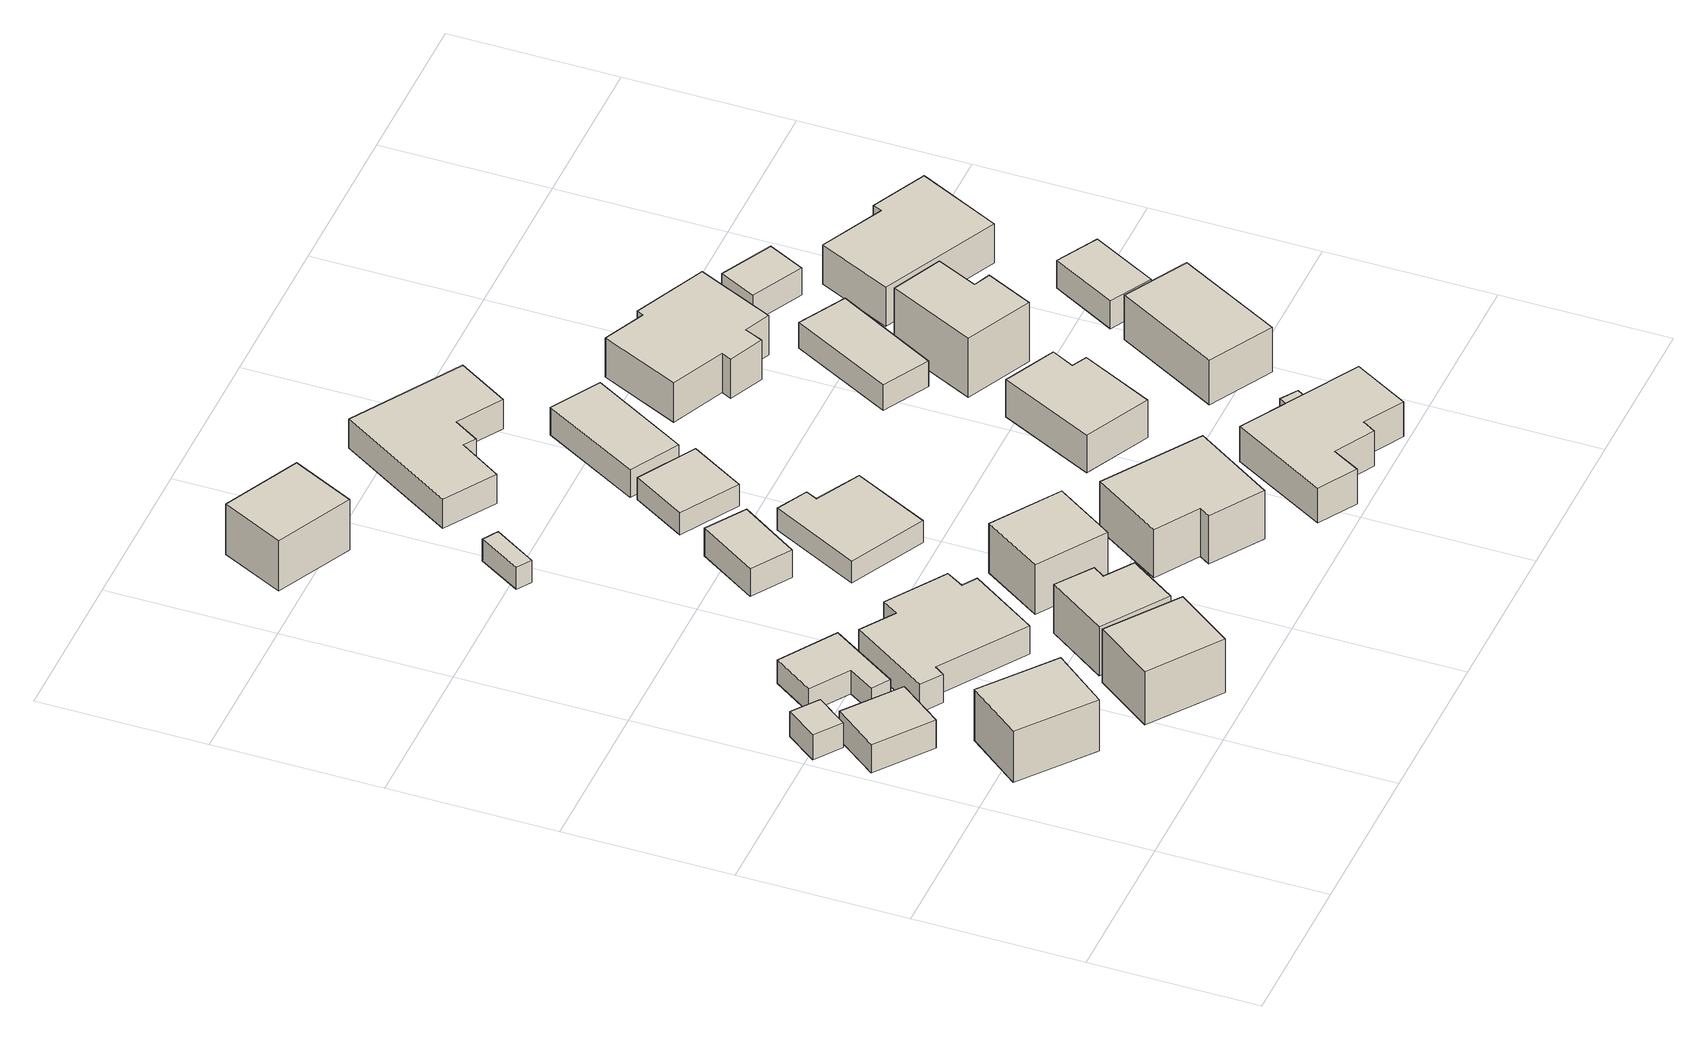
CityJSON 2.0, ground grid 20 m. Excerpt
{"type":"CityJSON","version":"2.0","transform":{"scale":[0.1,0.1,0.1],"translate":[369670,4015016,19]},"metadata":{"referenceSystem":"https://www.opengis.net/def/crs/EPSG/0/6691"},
"CityObjects":{
"building1":{"type":"Building","attributes":{"枝番":1,"利根川水系渡良瀬川洪水浸水想定区域（計画規模）.規模":"L1","利根川水系渡良瀬川洪水浸水想定区域（計画規模）.浸水ランク":"2","利根川水系渡良瀬川洪水浸水想定区域（計画規模）.浸水深":1.66,"利根川水系渡良瀬川洪水浸水想定区域（計画規模）.継続時間":6.8,"利根川水系渡良瀬川洪水浸水想定区域（想定最大規模）.規模":"L2","利根川水系渡良瀬川洪水浸水想定区域（想定最大規模）.浸水ランク":"3","利根川水系渡良瀬川洪水浸水想定区域（想定最大規模）.浸水深":3.09,"利根川水系渡良瀬川洪水浸水想定区域（想定最大規模）.継続時間":20.2,"利根川水系矢場川洪水浸水想定区域（想定最大規模）.規模":"L2","利根川水系矢場川洪水浸水想定区域（想定最大規模）.浸水ランク":"2","利根川水系矢場川洪水浸水想定区域（想定最大規模）.浸水深":0.57,"利根川水系矢場川洪水浸水想定区域（想定最大規模）.継続時間":5.3,"利根川水系多々良川洪水浸水想定区域（想定最大規模）.規模":"L2","利根川水系多々良川洪水浸水想定区域（想定最大規模）.浸水ランク":"1","利根川水系多々良川洪水浸水想定区域（想定最大規模）.浸水深":0.39,"利根川水系利根川洪水浸水想定区域（想定最大規模）.規模":"L2","利根川水系利根川洪水浸水想定区域（想定最大規模）.浸水ランク":"2","利根川水系利根川洪水浸水想定区域（想定最大規模）.浸水深":1.24,"measuredHeight":4.6,"BuildingDetails.prefecture":"10","BuildingDetails.city":"10207"},"geometry":[{"type":"Solid","lod":"1","boundaries":[[[[0,1,2,3]],[[2,4,5,3]],[[1,6,4,2]],[[0,7,6,1]],[[3,5,7,0]],[[4,6,7,5]]]]}]},
"building2":{"type":"Building","attributes":{"枝番":1,"利根川水系渡良瀬川洪水浸水想定区域（計画規模）.規模":"L1","利根川水系渡良瀬川洪水浸水想定区域（計画規模）.浸水ランク":"2","利根川水系渡良瀬川洪水浸水想定区域（計画規模）.浸水深":1.66,"利根川水系渡良瀬川洪水浸水想定区域（計画規模）.継続時間":6.8,"利根川水系渡良瀬川洪水浸水想定区域（想定最大規模）.規模":"L2","利根川水系渡良瀬川洪水浸水想定区域（想定最大規模）.浸水ランク":"3","利根川水系渡良瀬川洪水浸水想定区域（想定最大規模）.浸水深":3.09,"利根川水系渡良瀬川洪水浸水想定区域（想定最大規模）.継続時間":19.4,"利根川水系矢場川洪水浸水想定区域（想定最大規模）.規模":"L2","利根川水系矢場川洪水浸水想定区域（想定最大規模）.浸水ランク":"2","利根川水系矢場川洪水浸水想定区域（想定最大規模）.浸水深":0.57,"利根川水系多々良川洪水浸水想定区域（想定最大規模）.規模":"L2","利根川水系多々良川洪水浸水想定区域（想定最大規模）.浸水ランク":"1","利根川水系多々良川洪水浸水想定区域（想定最大規模）.浸水深":0.39,"利根川水系利根川洪水浸水想定区域（想定最大規模）.規模":"L2","利根川水系利根川洪水浸水想定区域（想定最大規模）.浸水ランク":"2","利根川水系利根川洪水浸水想定区域（想定最大規模）.浸水深":0.837,"usage":"411","measuredHeight":4.5,"BuildingDetails.prefecture":"10","BuildingDetails.city":"10207","BuildingDetails.surveyYear":2016},"geometry":[{"type":"Solid","lod":"1","boundaries":[[[[8,9,10,11]],[[10,12,13,11]],[[9,14,12,10]],[[8,15,14,9]],[[11,13,15,8]],[[12,14,15,13]]]]}]},
"building3":{"type":"Building","attributes":{"枝番":1,"利根川水系渡良瀬川洪水浸水想定区域（計画規模）.規模":"L1","利根川水系渡良瀬川洪水浸水想定区域（計画規模）.浸水ランク":"2","利根川水系渡良瀬川洪水浸水想定区域（計画規模）.浸水深":1.58,"利根川水系渡良瀬川洪水浸水想定区域（計画規模）.継続時間":7.4,"利根川水系渡良瀬川洪水浸水想定区域（想定最大規模）.規模":"L2","利根川水系渡良瀬川洪水浸水想定区域（想定最大規模）.浸水ランク":"2","利根川水系渡良瀬川洪水浸水想定区域（想定最大規模）.浸水深":2.98,"利根川水系渡良瀬川洪水浸水想定区域（想定最大規模）.継続時間":20.6,"利根川水系矢場川洪水浸水想定区域（想定最大規模）.規模":"L2","利根川水系矢場川洪水浸水想定区域（想定最大規模）.浸水ランク":"1","利根川水系矢場川洪水浸水想定区域（想定最大規模）.浸水深":0.48,"利根川水系矢場川洪水浸水想定区域（想定最大規模）.継続時間":5.3,"利根川水系多々良川洪水浸水想定区域（計画規模）.規模":"L1","利根川水系多々良川洪水浸水想定区域（想定最大規模）.規模":"L2","利根川水系多々良川洪水浸水想定区域（想定最大規模）.浸水ランク":"1","利根川水系多々良川洪水浸水想定区域（想定最大規模）.浸水深":0.28,"利根川水系利根川洪水浸水想定区域（想定最大規模）.規模":"L2","利根川水系利根川洪水浸水想定区域（想定最大規模）.浸水ランク":"2","利根川水系利根川洪水浸水想定区域（想定最大規模）.浸水深":0.937,"usage":"411","measuredHeight":7.7,"BuildingDetails.prefecture":"10","BuildingDetails.city":"10207","BuildingDetails.surveyYear":2016},"geometry":[{"type":"Solid","lod":"1","boundaries":[[[[16,17,18,19]],[[18,20,21,19]],[[17,22,20,18]],[[16,23,22,17]],[[19,21,23,16]],[[20,22,23,21]]]]}]},
"building4":{"type":"Building","attributes":{"枝番":1,"利根川水系渡良瀬川洪水浸水想定区域（計画規模）.規模":"L1","利根川水系渡良瀬川洪水浸水想定区域（計画規模）.浸水ランク":"2","利根川水系渡良瀬川洪水浸水想定区域（計画規模）.浸水深":1.8,"利根川水系渡良瀬川洪水浸水想定区域（計画規模）.継続時間":8,"利根川水系渡良瀬川洪水浸水想定区域（想定最大規模）.規模":"L2","利根川水系渡良瀬川洪水浸水想定区域（想定最大規模）.浸水ランク":"3","利根川水系渡良瀬川洪水浸水想定区域（想定最大規模）.浸水深":3.2,"利根川水系渡良瀬川洪水浸水想定区域（想定最大規模）.継続時間":22,"利根川水系矢場川洪水浸水想定区域（想定最大規模）.規模":"L2","利根川水系矢場川洪水浸水想定区域（想定最大規模）.浸水ランク":"2","利根川水系矢場川洪水浸水想定区域（想定最大規模）.浸水深":0.68,"利根川水系矢場川洪水浸水想定区域（想定最大規模）.継続時間":7.9,"利根川水系多々良川洪水浸水想定区域（想定最大規模）.規模":"L2","利根川水系多々良川洪水浸水想定区域（想定最大規模）.浸水ランク":"1","利根川水系多々良川洪水浸水想定区域（想定最大規模）.浸水深":0.49,"利根川水系多々良川洪水浸水想定区域（想定最大規模）.継続時間":1.1,"利根川水系利根川洪水浸水想定区域（想定最大規模）.規模":"L2","利根川水系利根川洪水浸水想定区域（想定最大規模）.浸水ランク":"2","利根川水系利根川洪水浸水想定区域（想定最大規模）.浸水深":1.14,"usage":"411","measuredHeight":3.6,"BuildingDetails.prefecture":"10","BuildingDetails.city":"10207","BuildingDetails.surveyYear":2016},"geometry":[{"type":"Solid","lod":"1","boundaries":[[[[24,25,26,27,28,29]],[[28,30,31,29]],[[27,32,30,28]],[[26,33,32,27]],[[25,34,33,26]],[[24,35,34,25]],[[29,31,35,24]],[[30,32,33,34,35,31]]]]}]},
"building5":{"type":"Building","attributes":{"枝番":1,"利根川水系渡良瀬川洪水浸水想定区域（計画規模）.規模":"L1","利根川水系渡良瀬川洪水浸水想定区域（計画規模）.浸水ランク":"2","利根川水系渡良瀬川洪水浸水想定区域（計画規模）.浸水深":1.67,"利根川水系渡良瀬川洪水浸水想定区域（計画規模）.継続時間":7.4,"利根川水系渡良瀬川洪水浸水想定区域（想定最大規模）.規模":"L2","利根川水系渡良瀬川洪水浸水想定区域（想定最大規模）.浸水ランク":"2","利根川水系渡良瀬川洪水浸水想定区域（想定最大規模）.浸水深":2.97,"利根川水系渡良瀬川洪水浸水想定区域（想定最大規模）.継続時間":20.6,"利根川水系矢場川洪水浸水想定区域（想定最大規模）.規模":"L2","利根川水系矢場川洪水浸水想定区域（想定最大規模）.浸水ランク":"1","利根川水系矢場川洪水浸水想定区域（想定最大規模）.浸水深":0.48,"利根川水系矢場川洪水浸水想定区域（想定最大規模）.継続時間":5.3,"利根川水系多々良川洪水浸水想定区域（想定最大規模）.規模":"L2","利根川水系多々良川洪水浸水想定区域（想定最大規模）.浸水ランク":"1","利根川水系多々良川洪水浸水想定区域（想定最大規模）.浸水深":0.28,"利根川水系利根川洪水浸水想定区域（想定最大規模）.規模":"L2","利根川水系利根川洪水浸水想定区域（想定最大規模）.浸水ランク":"2","利根川水系利根川洪水浸水想定区域（想定最大規模）.浸水深":0.937,"usage":"411","measuredHeight":8.4,"BuildingDetails.prefecture":"10","BuildingDetails.city":"10207","BuildingDetails.surveyYear":2016},"geometry":[{"type":"Solid","lod":"1","boundaries":[[[[36,37,38,39]],[[38,40,41,39]],[[37,42,40,38]],[[36,43,42,37]],[[39,41,43,36]],[[40,42,43,41]]]]}]},
"building6":{"type":"Building","attributes":{"枝番":1,"利根川水系渡良瀬川洪水浸水想定区域（計画規模）.規模":"L1","利根川水系渡良瀬川洪水浸水想定区域（計画規模）.浸水ランク":"2","利根川水系渡良瀬川洪水浸水想定区域（計画規模）.浸水深":1.82,"利根川水系渡良瀬川洪水浸水想定区域（計画規模）.継続時間":6.8,"利根川水系渡良瀬川洪水浸水想定区域（想定最大規模）.規模":"L2","利根川水系渡良瀬川洪水浸水想定区域（想定最大規模）.浸水ランク":"2","利根川水系渡良瀬川洪水浸水想定区域（想定最大規模）.浸水深":2.99,"利根川水系渡良瀬川洪水浸水想定区域（想定最大規模）.継続時間":19.4,"利根川水系矢場川洪水浸水想定区域（想定最大規模）.規模":"L2","利根川水系矢場川洪水浸水想定区域（想定最大規模）.浸水ランク":"1","利根川水系矢場川洪水浸水想定区域（想定最大規模）.浸水深":0.48,"利根川水系多々良川洪水浸水想定区域（想定最大規模）.規模":"L2","利根川水系多々良川洪水浸水想定区域（想定最大規模）.浸水ランク":"1","利根川水系多々良川洪水浸水想定区域（想定最大規模）.浸水深":0.28,"利根川水系利根川洪水浸水想定区域（想定最大規模）.規模":"L2","利根川水系利根川洪水浸水想定区域（想定最大規模）.浸水ランク":"2","利根川水系利根川洪水浸水想定区域（想定最大規模）.浸水深":1.04,"usage":"413","measuredHeight":5.2,"BuildingDetails.prefecture":"10","BuildingDetails.city":"10207","BuildingDetails.surveyYear":2016},"geometry":[{"type":"Solid","lod":"1","boundaries":[[[[44,45,46,47,48,49,50,51,52,53]],[[52,54,55,53]],[[51,56,54,52]],[[50,57,56,51]],[[49,58,57,50]],[[48,59,58,49]],[[47,60,59,48]],[[46,61,60,47]],[[45,62,61,46]],[[44,63,62,45]],[[53,55,63,44]],[[54,56,57,58,59,60,61,62,63,55]]]]}]},
"building7":{"type":"Building","attributes":{"枝番":1,"利根川水系渡良瀬川洪水浸水想定区域（計画規模）.規模":"L1","利根川水系渡良瀬川洪水浸水想定区域（計画規模）.浸水ランク":"2","利根川水系渡良瀬川洪水浸水想定区域（計画規模）.浸水深":1.8,"利根川水系渡良瀬川洪水浸水想定区域（計画規模）.継続時間":7.4,"利根川水系渡良瀬川洪水浸水想定区域（想定最大規模）.規模":"L2","利根川水系渡良瀬川洪水浸水想定区域（想定最大規模）.浸水ランク":"2","利根川水系渡良瀬川洪水浸水想定区域（想定最大規模）.浸水深":2.97,"利根川水系渡良瀬川洪水浸水想定区域（想定最大規模）.継続時間":20.6,"利根川水系矢場川洪水浸水想定区域（想定最大規模）.規模":"L2","利根川水系矢場川洪水浸水想定区域（想定最大規模）.浸水ランク":"1","利根川水系矢場川洪水浸水想定区域（想定最大規模）.浸水深":0.48,"利根川水系矢場川洪水浸水想定区域（想定最大規模）.継続時間":5.3,"利根川水系多々良川洪水浸水想定区域（想定最大規模）.規模":"L2","利根川水系多々良川洪水浸水想定区域（想定最大規模）.浸水ランク":"1","利根川水系多々良川洪水浸水想定区域（想定最大規模）.浸水深":0.28,"利根川水系利根川洪水浸水想定区域（想定最大規模）.規模":"L2","利根川水系利根川洪水浸水想定区域（想定最大規模）.浸水ランク":"2","利根川水系利根川洪水浸水想定区域（想定最大規模）.浸水深":1.04,"usage":"411","measuredHeight":7.4,"BuildingDetails.prefecture":"10","BuildingDetails.city":"10207","BuildingDetails.surveyYear":2016},"geometry":[{"type":"Solid","lod":"1","boundaries":[[[[64,65,66,67,68,69]],[[68,70,71,69]],[[67,72,70,68]],[[66,73,72,67]],[[65,74,73,66]],[[64,75,74,65]],[[69,71,75,64]],[[70,72,73,74,75,71]]]]}]},
"building8":{"type":"Building","attributes":{"枝番":1,"利根川水系渡良瀬川洪水浸水想定区域（計画規模）.規模":"L1","利根川水系渡良瀬川洪水浸水想定区域（計画規模）.浸水ランク":"2","利根川水系渡良瀬川洪水浸水想定区域（計画規模）.浸水深":1.55,"利根川水系渡良瀬川洪水浸水想定区域（計画規模）.継続時間":7,"利根川水系渡良瀬川洪水浸水想定区域（想定最大規模）.規模":"L2","利根川水系渡良瀬川洪水浸水想定区域（想定最大規模）.浸水ランク":"2","利根川水系渡良瀬川洪水浸水想定区域（想定最大規模）.浸水深":2.9,"利根川水系渡良瀬川洪水浸水想定区域（想定最大規模）.継続時間":19.8,"利根川水系矢場川洪水浸水想定区域（想定最大規模）.規模":"L2","利根川水系矢場川洪水浸水想定区域（想定最大規模）.浸水ランク":"1","利根川水系矢場川洪水浸水想定区域（想定最大規模）.浸水深":0.38,"利根川水系矢場川洪水浸水想定区域（想定最大規模）.継続時間":2.8,"利根川水系多々良川洪水浸水想定区域（想定最大規模）.規模":"L2","利根川水系多々良川洪水浸水想定区域（想定最大規模）.浸水ランク":"1","利根川水系多々良川洪水浸水想定区域（想定最大規模）.浸水深":0.19,"利根川水系利根川洪水浸水想定区域（想定最大規模）.規模":"L2","利根川水系利根川洪水浸水想定区域（想定最大規模）.浸水ランク":"2","利根川水系利根川洪水浸水想定区域（想定最大規模）.浸水深":0.838,"BuildingDetails.prefecture":"10","BuildingDetails.city":"10207"},"geometry":[{"type":"Solid","lod":"1","boundaries":[[[[76,77,78,79]],[[78,80,81,79]],[[77,82,80,78]],[[76,83,82,77]],[[79,81,83,76]],[[80,82,83,81]]]]}]},
"building9":{"type":"Building","attributes":{"枝番":1,"利根川水系渡良瀬川洪水浸水想定区域（計画規模）.規模":"L1","利根川水系渡良瀬川洪水浸水想定区域（計画規模）.浸水ランク":"2","利根川水系渡良瀬川洪水浸水想定区域（計画規模）.浸水深":1.33,"利根川水系渡良瀬川洪水浸水想定区域（計画規模）.継続時間":5.5,"利根川水系渡良瀬川洪水浸水想定区域（想定最大規模）.規模":"L2","利根川水系渡良瀬川洪水浸水想定区域（想定最大規模）.浸水ランク":"2","利根川水系渡良瀬川洪水浸水想定区域（想定最大規模）.浸水深":2.7,"利根川水系渡良瀬川洪水浸水想定区域（想定最大規模）.継続時間":16.5,"利根川水系矢場川洪水浸水想定区域（想定最大規模）.規模":"L2","利根川水系矢場川洪水浸水想定区域（想定最大規模）.浸水ランク":"1","利根川水系矢場川洪水浸水想定区域（想定最大規模）.浸水深":0.18,"利根川水系多々良川洪水浸水想定区域（想定最大規模）.規模":"L2","利根川水系多々良川洪水浸水想定区域（想定最大規模）.浸水ランク":"1","利根川水系多々良川洪水浸水想定区域（想定最大規模）.浸水深":0.19,"利根川水系利根川洪水浸水想定区域（想定最大規模）.規模":"L2","利根川水系利根川洪水浸水想定区域（想定最大規模）.浸水ランク":"2","利根川水系利根川洪水浸水想定区域（想定最大規模）.浸水深":0.638,"usage":"411","measuredHeight":7.8,"BuildingDetails.prefecture":"10","BuildingDetails.city":"10207","BuildingDetails.surveyYear":2016},"geometry":[{"type":"Solid","lod":"1","boundaries":[[[[84,85,86,87]],[[86,88,89,87]],[[85,90,88,86]],[[84,91,90,85]],[[87,89,91,84]],[[88,90,91,89]]]]}]},
"building10":{"type":"Building","attributes":{"枝番":1,"利根川水系渡良瀬川洪水浸水想定区域（計画規模）.規模":"L1","利根川水系渡良瀬川洪水浸水想定区域（計画規模）.浸水ランク":"2","利根川水系渡良瀬川洪水浸水想定区域（計画規模）.浸水深":1.73,"利根川水系渡良瀬川洪水浸水想定区域（計画規模）.継続時間":8,"利根川水系渡良瀬川洪水浸水想定区域（想定最大規模）.規模":"L2","利根川水系渡良瀬川洪水浸水想定区域（想定最大規模）.浸水ランク":"2","利根川水系渡良瀬川洪水浸水想定区域（想定最大規模）.浸水深":2.83,"利根川水系渡良瀬川洪水浸水想定区域（想定最大規模）.継続時間":22,"利根川水系矢場川洪水浸水想定区域（想定最大規模）.規模":"L2","利根川水系矢場川洪水浸水想定区域（想定最大規模）.浸水ランク":"1","利根川水系矢場川洪水浸水想定区域（想定最大規模）.浸水深":0.28,"利根川水系矢場川洪水浸水想定区域（想定最大規模）.継続時間":7.9,"利根川水系多々良川洪水浸水想定区域（想定最大規模）.規模":"L2","利根川水系多々良川洪水浸水想定区域（想定最大規模）.浸水ランク":"1","利根川水系多々良川洪水浸水想定区域（想定最大規模）.浸水深":0.09,"利根川水系多々良川洪水浸水想定区域（想定最大規模）.継続時間":1.1,"利根川水系利根川洪水浸水想定区域（想定最大規模）.規模":"L2","利根川水系利根川洪水浸水想定区域（想定最大規模）.浸水ランク":"2","利根川水系利根川洪水浸水想定区域（想定最大規模）.浸水深":0.737,"measuredHeight":4.2,"BuildingDetails.prefecture":"10","BuildingDetails.city":"10207"},"geometry":[{"type":"Solid","lod":"1","boundaries":[[[[92,93,94,95]],[[94,96,97,95]],[[93,98,96,94]],[[92,99,98,93]],[[95,97,99,92]],[[96,98,99,97]]]]}]},
"building11":{"type":"Building","attributes":{"枝番":1,"利根川水系渡良瀬川洪水浸水想定区域（計画規模）.規模":"L1","利根川水系渡良瀬川洪水浸水想定区域（計画規模）.浸水ランク":"2","利根川水系渡良瀬川洪水浸水想定区域（計画規模）.浸水深":2.1,"利根川水系渡良瀬川洪水浸水想定区域（計画規模）.継続時間":8.9,"利根川水系渡良瀬川洪水浸水想定区域（想定最大規模）.規模":"L2","利根川水系渡良瀬川洪水浸水想定区域（想定最大規模）.浸水ランク":"3","利根川水系渡良瀬川洪水浸水想定区域（想定最大規模）.浸水深":3.19,"利根川水系渡良瀬川洪水浸水想定区域（想定最大規模）.継続時間":24,"利根川水系矢場川洪水浸水想定区域（想定最大規模）.規模":"L2","利根川水系矢場川洪水浸水想定区域（想定最大規模）.浸水ランク":"2","利根川水系矢場川洪水浸水想定区域（想定最大規模）.浸水深":0.68,"利根川水系矢場川洪水浸水想定区域（想定最大規模）.継続時間":9.9,"利根川水系多々良川洪水浸水想定区域（想定最大規模）.規模":"L2","利根川水系多々良川洪水浸水想定区域（想定最大規模）.浸水ランク":"1","利根川水系多々良川洪水浸水想定区域（想定最大規模）.浸水深":0.49,"利根川水系多々良川洪水浸水想定区域（想定最大規模）.継続時間":5.5,"利根川水系利根川洪水浸水想定区域（想定最大規模）.規模":"L2","利根川水系利根川洪水浸水想定区域（想定最大規模）.浸水ランク":"2","利根川水系利根川洪水浸水想定区域（想定最大規模）.浸水深":0.937,"usage":"411","measuredHeight":7.4,"BuildingDetails.prefecture":"10","BuildingDetails.city":"10207","BuildingDetails.surveyYear":2016},"geometry":[{"type":"Solid","lod":"1","boundaries":[[[[100,101,102,103]],[[102,104,105,103]],[[101,106,104,102]],[[100,107,106,101]],[[103,105,107,100]],[[104,106,107,105]]]]}]},
"building12":{"type":"Building","attributes":{"枝番":1,"利根川水系渡良瀬川洪水浸水想定区域（計画規模）.規模":"L1","利根川水系渡良瀬川洪水浸水想定区域（計画規模）.浸水ランク":"2","利根川水系渡良瀬川洪水浸水想定区域（計画規模）.浸水深":2.74,"利根川水系渡良瀬川洪水浸水想定区域（計画規模）.継続時間":8,"利根川水系渡良瀬川洪水浸水想定区域（想定最大規模）.規模":"L2","利根川水系渡良瀬川洪水浸水想定区域（想定最大規模）.浸水ランク":"3","利根川水系渡良瀬川洪水浸水想定区域（想定最大規模）.浸水深":3.68,"利根川水系渡良瀬川洪水浸水想定区域（想定最大規模）.継続時間":21.7,"利根川水系矢場川洪水浸水想定区域（想定最大規模）.規模":"L2","利根川水系矢場川洪水浸水想定区域（想定最大規模）.浸水ランク":"2","利根川水系矢場川洪水浸水想定区域（想定最大規模）.浸水深":1.08,"利根川水系矢場川洪水浸水想定区域（想定最大規模）.継続時間":7.3,"利根川水系多々良川洪水浸水想定区域（想定最大規模）.規模":"L2","利根川水系多々良川洪水浸水想定区域（想定最大規模）.浸水ランク":"2","利根川水系多々良川洪水浸水想定区域（想定最大規模）.浸水深":0.89,"利根川水系利根川洪水浸水想定区域（想定最大規模）.規模":"L2","利根川水系利根川洪水浸水想定区域（想定最大規模）.浸水ランク":"2","利根川水系利根川洪水浸水想定区域（想定最大規模）.浸水深":1.54,"usage":"411","measuredHeight":3.6,"BuildingDetails.prefecture":"10","BuildingDetails.city":"10207","BuildingDetails.surveyYear":2016},"geometry":[{"type":"Solid","lod":"1","boundaries":[[[[108,109,110,111,112,113]],[[112,114,115,113]],[[111,116,114,112]],[[110,117,116,111]],[[109,118,117,110]],[[108,119,118,109]],[[113,115,119,108]],[[114,116,117,118,119,115]]]]}]},
"building13":{"type":"Building","attributes":{"枝番":1,"利根川水系渡良瀬川洪水浸水想定区域（計画規模）.規模":"L1","利根川水系渡良瀬川洪水浸水想定区域（計画規模）.浸水ランク":"2","利根川水系渡良瀬川洪水浸水想定区域（計画規模）.浸水深":2.12,"利根川水系渡良瀬川洪水浸水想定区域（計画規模）.継続時間":6.4,"利根川水系渡良瀬川洪水浸水想定区域（想定最大規模）.規模":"L2","利根川水系渡良瀬川洪水浸水想定区域（想定最大規模）.浸水ランク":"3","利根川水系渡良瀬川洪水浸水想定区域（想定最大規模）.浸水深":3.05,"利根川水系渡良瀬川洪水浸水想定区域（想定最大規模）.継続時間":18,"利根川水系矢場川洪水浸水想定区域（想定最大規模）.規模":"L2","利根川水系矢場川洪水浸水想定区域（想定最大規模）.浸水ランク":"1","利根川水系矢場川洪水浸水想定区域（想定最大規模）.浸水深":0.38,"利根川水系多々良川洪水浸水想定区域（想定最大規模）.規模":"L2","利根川水系多々良川洪水浸水想定区域（想定最大規模）.浸水ランク":"1","利根川水系多々良川洪水浸水想定区域（想定最大規模）.浸水深":0.19,"利根川水系利根川洪水浸水想定区域（想定最大規模）.規模":"L2","利根川水系利根川洪水浸水想定区域（想定最大規模）.浸水ランク":"2","利根川水系利根川洪水浸水想定区域（想定最大規模）.浸水深":0.837,"usage":"411","measuredHeight":7.8,"BuildingDetails.prefecture":"10","BuildingDetails.city":"10207","BuildingDetails.surveyYear":2016},"geometry":[{"type":"Solid","lod":"1","boundaries":[[[[120,121,122,123,124,125]],[[124,126,127,125]],[[123,128,126,124]],[[122,129,128,123]],[[121,130,129,122]],[[120,131,130,121]],[[125,127,131,120]],[[126,128,129,130,131,127]]]]}]},
"building14":{"type":"Building","attributes":{"枝番":1,"利根川水系渡良瀬川洪水浸水想定区域（計画規模）.規模":"L1","利根川水系渡良瀬川洪水浸水想定区域（計画規模）.浸水ランク":"2","利根川水系渡良瀬川洪水浸水想定区域（計画規模）.浸水深":2.29,"利根川水系渡良瀬川洪水浸水想定区域（計画規模）.継続時間":5.9,"利根川水系渡良瀬川洪水浸水想定区域（想定最大規模）.規模":"L2","利根川水系渡良瀬川洪水浸水想定区域（想定最大規模）.浸水ランク":"3","利根川水系渡良瀬川洪水浸水想定区域（想定最大規模）.浸水深":3.24,"利根川水系渡良瀬川洪水浸水想定区域（想定最大規模）.継続時間":15.5,"利根川水系矢場川洪水浸水想定区域（想定最大規模）.規模":"L2","利根川水系矢場川洪水浸水想定区域（想定最大規模）.浸水ランク":"2","利根川水系矢場川洪水浸水想定区域（想定最大規模）.浸水深":0.68,"利根川水系多々良川洪水浸水想定区域（想定最大規模）.規模":"L2","利根川水系多々良川洪水浸水想定区域（想定最大規模）.浸水ランク":"1","利根川水系多々良川洪水浸水想定区域（想定最大規模）.浸水深":0.49,"利根川水系利根川洪水浸水想定区域（想定最大規模）.規模":"L2","利根川水系利根川洪水浸水想定区域（想定最大規模）.浸水ランク":"2","利根川水系利根川洪水浸水想定区域（想定最大規模）.浸水深":1.14,"usage":"411","measuredHeight":3.6,"BuildingDetails.prefecture":"10","BuildingDetails.city":"10207","BuildingDetails.surveyYear":2016},"geometry":[{"type":"Solid","lod":"1","boundaries":[[[[132,133,134,135]],[[134,136,137,135]],[[133,138,136,134]],[[132,139,138,133]],[[135,137,139,132]],[[136,138,139,137]]]]}]},
"building15":{"type":"Building","attributes":{"枝番":1,"利根川水系渡良瀬川洪水浸水想定区域（計画規模）.規模":"L1","利根川水系渡良瀬川洪水浸水想定区域（計画規模）.浸水ランク":"2","利根川水系渡良瀬川洪水浸水想定区域（計画規模）.浸水深":1.37,"利根川水系渡良瀬川洪水浸水想定区域（計画規模）.継続時間":5.5,"利根川水系渡良瀬川洪水浸水想定区域（想定最大規模）.規模":"L2","利根川水系渡良瀬川洪水浸水想定区域（想定最大規模）.浸水ランク":"2","利根川水系渡良瀬川洪水浸水想定区域（想定最大規模）.浸水深":2.6,"利根川水系渡良瀬川洪水浸水想定区域（想定最大規模）.継続時間":16.5,"利根川水系矢場川洪水浸水想定区域（想定最大規模）.規模":"L2","利根川水系矢場川洪水浸水想定区域（想定最大規模）.浸水ランク":"1","利根川水系矢場川洪水浸水想定区域（想定最大規模）.浸水深":0.18,"利根川水系多々良川洪水浸水想定区域（想定最大規模）.規模":"L2","利根川水系多々良川洪水浸水想定区域（想定最大規模）.浸水ランク":"1","利根川水系多々良川洪水浸水想定区域（想定最大規模）.浸水深":0.09,"利根川水系利根川洪水浸水想定区域（想定最大規模）.規模":"L2","利根川水系利根川洪水浸水想定区域（想定最大規模）.浸水ランク":"2","利根川水系利根川洪水浸水想定区域（想定最大規模）.浸水深":0.638,"usage":"422","measuredHeight":4.6,"BuildingDetails.prefecture":"10","BuildingDetails.city":"10207","BuildingDetails.surveyYear":2016},"geometry":[{"type":"Solid","lod":"1","boundaries":[[[[140,141,142,143,144,145,146,147]],[[146,148,149,147]],[[145,150,148,146]],[[144,151,150,145]],[[143,152,151,144]],[[142,153,152,143]],[[141,154,153,142]],[[140,155,154,141]],[[147,149,155,140]],[[148,150,151,152,153,154,155,149]]]]}]},
"building16":{"type":"Building","attributes":{"枝番":1,"利根川水系渡良瀬川洪水浸水想定区域（計画規模）.規模":"L1","利根川水系渡良瀬川洪水浸水想定区域（計画規模）.浸水ランク":"2","利根川水系渡良瀬川洪水浸水想定区域（計画規模）.浸水深":2.15,"利根川水系渡良瀬川洪水浸水想定区域（計画規模）.継続時間":5.9,"利根川水系渡良瀬川洪水浸水想定区域（想定最大規模）.規模":"L2","利根川水系渡良瀬川洪水浸水想定区域（想定最大規模）.浸水ランク":"3","利根川水系渡良瀬川洪水浸水想定区域（想定最大規模）.浸水深":3.08,"利根川水系渡良瀬川洪水浸水想定区域（想定最大規模）.継続時間":15.5,"利根川水系矢場川洪水浸水想定区域（想定最大規模）.規模":"L2","利根川水系矢場川洪水浸水想定区域（想定最大規模）.浸水ランク":"1","利根川水系矢場川洪水浸水想定区域（想定最大規模）.浸水深":0.48,"利根川水系多々良川洪水浸水想定区域（想定最大規模）.規模":"L2","利根川水系多々良川洪水浸水想定区域（想定最大規模）.浸水ランク":"1","利根川水系多々良川洪水浸水想定区域（想定最大規模）.浸水深":0.28,"利根川水系利根川洪水浸水想定区域（想定最大規模）.規模":"L2","利根川水系利根川洪水浸水想定区域（想定最大規模）.浸水ランク":"2","利根川水系利根川洪水浸水想定区域（想定最大規模）.浸水深":0.937,"usage":"411","measuredHeight":4.4,"BuildingDetails.prefecture":"10","BuildingDetails.city":"10207","BuildingDetails.surveyYear":2016},"geometry":[{"type":"Solid","lod":"1","boundaries":[[[[156,157,158,159]],[[158,160,161,159]],[[157,162,160,158]],[[156,163,162,157]],[[159,161,163,156]],[[160,162,163,161]]]]}]},
"building17":{"type":"Building","attributes":{"枝番":1,"利根川水系渡良瀬川洪水浸水想定区域（計画規模）.規模":"L1","利根川水系渡良瀬川洪水浸水想定区域（計画規模）.浸水ランク":"2","利根川水系渡良瀬川洪水浸水想定区域（計画規模）.浸水深":1.75,"利根川水系渡良瀬川洪水浸水想定区域（計画規模）.継続時間":9.7,"利根川水系渡良瀬川洪水浸水想定区域（想定最大規模）.規模":"L2","利根川水系渡良瀬川洪水浸水想定区域（想定最大規模）.浸水ランク":"2","利根川水系渡良瀬川洪水浸水想定区域（想定最大規模）.浸水深":2.78,"利根川水系渡良瀬川洪水浸水想定区域（想定最大規模）.継続時間":27.1,"利根川水系矢場川洪水浸水想定区域（想定最大規模）.規模":"L2","利根川水系矢場川洪水浸水想定区域（想定最大規模）.浸水ランク":"1","利根川水系矢場川洪水浸水想定区域（想定最大規模）.浸水深":0.18,"利根川水系矢場川洪水浸水想定区域（想定最大規模）.継続時間":11.7,"利根川水系多々良川洪水浸水想定区域（計画規模）.規模":"L1","利根川水系多々良川洪水浸水想定区域（想定最大規模）.規模":"L2","利根川水系多々良川洪水浸水想定区域（想定最大規模）.浸水ランク":"1","利根川水系多々良川洪水浸水想定区域（想定最大規模）.浸水深":0.19,"利根川水系多々良川洪水浸水想定区域（想定最大規模）.継続時間":8.3,"利根川水系利根川洪水浸水想定区域（想定最大規模）.規模":"L2","利根川水系利根川洪水浸水想定区域（想定最大規模）.浸水ランク":"2","利根川水系利根川洪水浸水想定区域（想定最大規模）.浸水深":0.737,"usage":"411","measuredHeight":5.8,"BuildingDetails.prefecture":"10","BuildingDetails.city":"10207","BuildingDetails.surveyYear":2016},"geometry":[{"type":"Solid","lod":"1","boundaries":[[[[164,165,166,167,168,169,170,171]],[[170,172,173,171]],[[169,174,172,170]],[[168,175,174,169]],[[167,176,175,168]],[[166,177,176,167]],[[165,178,177,166]],[[164,179,178,165]],[[171,173,179,164]],[[172,174,175,176,177,178,179,173]]]]}]},
"building18":{"type":"Building","attributes":{"枝番":1,"利根川水系渡良瀬川洪水浸水想定区域（計画規模）.規模":"L1","利根川水系渡良瀬川洪水浸水想定区域（計画規模）.浸水ランク":"2","利根川水系渡良瀬川洪水浸水想定区域（計画規模）.浸水深":2.93,"利根川水系渡良瀬川洪水浸水想定区域（計画規模）.継続時間":7.8,"利根川水系渡良瀬川洪水浸水想定区域（想定最大規模）.規模":"L2","利根川水系渡良瀬川洪水浸水想定区域（想定最大規模）.浸水ランク":"3","利根川水系渡良瀬川洪水浸水想定区域（想定最大規模）.浸水深":3.69,"利根川水系渡良瀬川洪水浸水想定区域（想定最大規模）.継続時間":20.6,"利根川水系矢場川洪水浸水想定区域（想定最大規模）.規模":"L2","利根川水系矢場川洪水浸水想定区域（想定最大規模）.浸水ランク":"2","利根川水系矢場川洪水浸水想定区域（想定最大規模）.浸水深":0.88,"利根川水系矢場川洪水浸水想定区域（想定最大規模）.継続時間":5.2,"利根川水系多々良川洪水浸水想定区域（想定最大規模）.規模":"L2","利根川水系多々良川洪水浸水想定区域（想定最大規模）.浸水ランク":"2","利根川水系多々良川洪水浸水想定区域（想定最大規模）.浸水深":0.69,"利根川水系利根川洪水浸水想定区域（想定最大規模）.規模":"L2","利根川水系利根川洪水浸水想定区域（想定最大規模）.浸水ランク":"2","利根川水系利根川洪水浸水想定区域（想定最大規模）.浸水深":1.34,"usage":"411","measuredHeight":5.3,"BuildingDetails.prefecture":"10","BuildingDetails.city":"10207","BuildingDetails.surveyYear":2016},"geometry":[{"type":"Solid","lod":"1","boundaries":[[[[180,181,182,183,184,185]],[[184,186,187,185]],[[183,188,186,184]],[[182,189,188,183]],[[181,190,189,182]],[[180,191,190,181]],[[185,187,191,180]],[[186,188,189,190,191,187]]]]}]},
"building19":{"type":"Building","attributes":{"枝番":1,"利根川水系渡良瀬川洪水浸水想定区域（計画規模）.規模":"L1","利根川水系渡良瀬川洪水浸水想定区域（計画規模）.浸水ランク":"2","利根川水系渡良瀬川洪水浸水想定区域（計画規模）.浸水深":1.91,"利根川水系渡良瀬川洪水浸水想定区域（計画規模）.継続時間":9.7,"利根川水系渡良瀬川洪水浸水想定区域（想定最大規模）.規模":"L2","利根川水系渡良瀬川洪水浸水想定区域（想定最大規模）.浸水ランク":"2","利根川水系渡良瀬川洪水浸水想定区域（想定最大規模）.浸水深":2.86,"利根川水系渡良瀬川洪水浸水想定区域（想定最大規模）.継続時間":27.1,"利根川水系矢場川洪水浸水想定区域（想定最大規模）.規模":"L2","利根川水系矢場川洪水浸水想定区域（想定最大規模）.浸水ランク":"1","利根川水系矢場川洪水浸水想定区域（想定最大規模）.浸水深":0.18,"利根川水系矢場川洪水浸水想定区域（想定最大規模）.継続時間":11.7,"利根川水系多々良川洪水浸水想定区域（計画規模）.規模":"L1","利根川水系多々良川洪水浸水想定区域（想定最大規模）.規模":"L2","利根川水系多々良川洪水浸水想定区域（想定最大規模）.浸水ランク":"1","利根川水系多々良川洪水浸水想定区域（想定最大規模）.浸水深":0.09,"利根川水系多々良川洪水浸水想定区域（想定最大規模）.継続時間":8.3,"利根川水系利根川洪水浸水想定区域（想定最大規模）.規模":"L2","利根川水系利根川洪水浸水想定区域（想定最大規模）.浸水ランク":"2","利根川水系利根川洪水浸水想定区域（想定最大規模）.浸水深":0.837,"usage":"411","measuredHeight":3.2,"BuildingDetails.prefecture":"10","BuildingDetails.city":"10207","BuildingDetails.surveyYear":2016},"geometry":[{"type":"Solid","lod":"1","boundaries":[[[[192,193,194,195]],[[194,196,197,195]],[[193,198,196,194]],[[192,199,198,193]],[[195,197,199,192]],[[196,198,199,197]]]]}]},
"building20":{"type":"Building","attributes":{"枝番":1,"利根川水系渡良瀬川洪水浸水想定区域（計画規模）.規模":"L1","利根川水系渡良瀬川洪水浸水想定区域（計画規模）.浸水ランク":"2","利根川水系渡良瀬川洪水浸水想定区域（計画規模）.浸水深":2.06,"利根川水系渡良瀬川洪水浸水想定区域（計画規模）.継続時間":5.9,"利根川水系渡良瀬川洪水浸水想定区域（想定最大規模）.規模":"L2","利根川水系渡良瀬川洪水浸水想定区域（想定最大規模）.浸水ランク":"2","利根川水系渡良瀬川洪水浸水想定区域（想定最大規模）.浸水深":2.84,"利根川水系渡良瀬川洪水浸水想定区域（想定最大規模）.継続時間":15.5,"利根川水系矢場川洪水浸水想定区域（想定最大規模）.規模":"L2","利根川水系矢場川洪水浸水想定区域（想定最大規模）.浸水ランク":"1","利根川水系矢場川洪水浸水想定区域（想定最大規模）.浸水深":0.08,"利根川水系利根川洪水浸水想定区域（想定最大規模）.規模":"L2","利根川水系利根川洪水浸水想定区域（想定最大規模）.浸水ランク":"2","利根川水系利根川洪水浸水想定区域（想定最大規模）.浸水深":0.538,"usage":"411","measuredHeight":8.5,"BuildingDetails.prefecture":"10","BuildingDetails.city":"10207","BuildingDetails.surveyYear":2016},"geometry":[{"type":"Solid","lod":"1","boundaries":[[[[200,201,202,203,204,205,206,207,208,209]],[[208,210,211,209]],[[207,212,210,208]],[[206,213,212,207]],[[205,214,213,206]],[[204,215,214,205]],[[203,216,215,204]],[[202,217,216,203]],[[201,218,217,202]],[[200,219,218,201]],[[209,211,219,200]],[[210,212,213,214,215,216,217,218,219,211]]]]}]},
"building21":{"type":"Building","attributes":{"枝番":1,"利根川水系渡良瀬川洪水浸水想定区域（計画規模）.規模":"L1","利根川水系渡良瀬川洪水浸水想定区域（計画規模）.浸水ランク":"2","利根川水系渡良瀬川洪水浸水想定区域（計画規模）.浸水深":2.87,"利根川水系渡良瀬川洪水浸水想定区域（計画規模）.継続時間":6.5,"利根川水系渡良瀬川洪水浸水想定区域（想定最大規模）.規模":"L2","利根川水系渡良瀬川洪水浸水想定区域（想定最大規模）.浸水ランク":"3","利根川水系渡良瀬川洪水浸水想定区域（想定最大規模）.浸水深":3.61,"利根川水系渡良瀬川洪水浸水想定区域（想定最大規模）.継続時間":14.6,"利根川水系矢場川洪水浸水想定区域（想定最大規模）.規模":"L2","利根川水系矢場川洪水浸水想定区域（想定最大規模）.浸水ランク":"2","利根川水系矢場川洪水浸水想定区域（想定最大規模）.浸水深":0.78,"利根川水系多々良川洪水浸水想定区域（想定最大規模）.規模":"L2","利根川水系多々良川洪水浸水想定区域（想定最大規模）.浸水ランク":"2","利根川水系多々良川洪水浸水想定区域（想定最大規模）.浸水深":0.58,"利根川水系利根川洪水浸水想定区域（想定最大規模）.規模":"L2","利根川水系利根川洪水浸水想定区域（想定最大規模）.浸水ランク":"2","利根川水系利根川洪水浸水想定区域（想定最大規模）.浸水深":1.24,"usage":"411","measuredHeight":4.1,"BuildingDetails.prefecture":"10","BuildingDetails.city":"10207","BuildingDetails.surveyYear":2016},"geometry":[{"type":"Solid","lod":"1","boundaries":[[[[220,221,222,223]],[[222,224,225,223]],[[221,226,224,222]],[[220,227,226,221]],[[223,225,227,220]],[[224,226,227,225]]]]}]},
"building22":{"type":"Building","attributes":{"枝番":1,"利根川水系渡良瀬川洪水浸水想定区域（計画規模）.規模":"L1","利根川水系渡良瀬川洪水浸水想定区域（計画規模）.浸水ランク":"2","利根川水系渡良瀬川洪水浸水想定区域（計画規模）.浸水深":2.62,"利根川水系渡良瀬川洪水浸水想定区域（計画規模）.継続時間":6.5,"利根川水系渡良瀬川洪水浸水想定区域（想定最大規模）.規模":"L2","利根川水系渡良瀬川洪水浸水想定区域（想定最大規模）.浸水ランク":"3","利根川水系渡良瀬川洪水浸水想定区域（想定最大規模）.浸水深":3.27,"利根川水系渡良瀬川洪水浸水想定区域（想定最大規模）.継続時間":14.6,"利根川水系矢場川洪水浸水想定区域（想定最大規模）.規模":"L2","利根川水系矢場川洪水浸水想定区域（想定最大規模）.浸水ランク":"1","利根川水系矢場川洪水浸水想定区域（想定最大規模）.浸水深":0.28,"利根川水系多々良川洪水浸水想定区域（想定最大規模）.規模":"L2","利根川水系多々良川洪水浸水想定区域（想定最大規模）.浸水ランク":"1","利根川水系多々良川洪水浸水想定区域（想定最大規模）.浸水深":0.09,"利根川水系利根川洪水浸水想定区域（想定最大規模）.規模":"L2","利根川水系利根川洪水浸水想定区域（想定最大規模）.浸水ランク":"2","利根川水系利根川洪水浸水想定区域（想定最大規模）.浸水深":0.737,"usage":"411","measuredHeight":9.3,"BuildingDetails.prefecture":"10","BuildingDetails.city":"10207","BuildingDetails.surveyYear":2016},"geometry":[{"type":"Solid","lod":"1","boundaries":[[[[228,229,230,231,232,233]],[[232,234,235,233]],[[231,236,234,232]],[[230,237,236,231]],[[229,238,237,230]],[[228,239,238,229]],[[233,235,239,228]],[[234,236,237,238,239,235]]]]}]},
"building23":{"type":"Building","attributes":{"枝番":1,"利根川水系渡良瀬川洪水浸水想定区域（計画規模）.規模":"L1","利根川水系渡良瀬川洪水浸水想定区域（計画規模）.浸水ランク":"3","利根川水系渡良瀬川洪水浸水想定区域（計画規模）.浸水深":3.17,"利根川水系渡良瀬川洪水浸水想定区域（計画規模）.継続時間":7.8,"利根川水系渡良瀬川洪水浸水想定区域（想定最大規模）.規模":"L2","利根川水系渡良瀬川洪水浸水想定区域（想定最大規模）.浸水ランク":"3","利根川水系渡良瀬川洪水浸水想定区域（想定最大規模）.浸水深":3.84,"利根川水系渡良瀬川洪水浸水想定区域（想定最大規模）.継続時間":20.6,"利根川水系矢場川洪水浸水想定区域（想定最大規模）.規模":"L2","利根川水系矢場川洪水浸水想定区域（想定最大規模）.浸水ランク":"2","利根川水系矢場川洪水浸水想定区域（想定最大規模）.浸水深":0.78,"利根川水系矢場川洪水浸水想定区域（想定最大規模）.継続時間":5.2,"利根川水系多々良川洪水浸水想定区域（想定最大規模）.規模":"L2","利根川水系多々良川洪水浸水想定区域（想定最大規模）.浸水ランク":"2","利根川水系多々良川洪水浸水想定区域（想定最大規模）.浸水深":0.58,"利根川水系利根川洪水浸水想定区域（想定最大規模）.規模":"L2","利根川水系利根川洪水浸水想定区域（想定最大規模）.浸水ランク":"2","利根川水系利根川洪水浸水想定区域（想定最大規模）.浸水深":1.24,"usage":"411","measuredHeight":6.9,"BuildingDetails.prefecture":"10","BuildingDetails.city":"10207","BuildingDetails.surveyYear":2016},"geometry":[{"type":"Solid","lod":"1","boundaries":[[[[240,241,242,243]],[[242,244,245,243]],[[241,246,244,242]],[[240,247,246,241]],[[243,245,247,240]],[[244,246,247,245]]]]}]},
"building24":{"type":"Building","attributes":{"枝番":1,"利根川水系渡良瀬川洪水浸水想定区域（計画規模）.規模":"L1","利根川水系渡良瀬川洪水浸水想定区域（計画規模）.浸水ランク":"2","利根川水系渡良瀬川洪水浸水想定区域（計画規模）.浸水深":2.15,"利根川水系渡良瀬川洪水浸水想定区域（想定最大規模）.規模":"L2","利根川水系渡良瀬川洪水浸水想定区域（想定最大規模）.浸水ランク":"2","利根川水系渡良瀬川洪水浸水想定区域（想定最大規模）.浸水深":2.86,"利根川水系渡良瀬川洪水浸水想定区域（想定最大規模）.継続時間":3.5,"利根川水系矢場川洪水浸水想定区域（想定最大規模）.規模":"L2","利根川水系矢場川洪水浸水想定区域（想定最大規模）.浸水ランク":"1","利根川水系矢場川洪水浸水想定区域（想定最大規模）.浸水深":0.08,"利根川水系利根川洪水浸水想定区域（想定最大規模）.規模":"L2","利根川水系利根川洪水浸水想定区域（想定最大規模）.浸水ランク":"2","利根川水系利根川洪水浸水想定区域（想定最大規模）.浸水深":0.538,"usage":"411","measuredHeight":4,"BuildingDetails.prefecture":"10","BuildingDetails.city":"10207","BuildingDetails.surveyYear":2016},"geometry":[{"type":"Solid","lod":"1","boundaries":[[[[248,249,250,251]],[[250,252,253,251]],[[249,254,252,250]],[[248,255,254,249]],[[251,253,255,248]],[[252,254,255,253]]]]}]},
"building25":{"type":"Building","attributes":{"枝番":1,"利根川水系渡良瀬川洪水浸水想定区域（計画規模）.規模":"L1","利根川水系渡良瀬川洪水浸水想定区域（計画規模）.浸水ランク":"3","利根川水系渡良瀬川洪水浸水想定区域（計画規模）.浸水深":3.23,"利根川水系渡良瀬川洪水浸水想定区域（計画規模）.継続時間":7.8,"利根川水系渡良瀬川洪水浸水想定区域（想定最大規模）.規模":"L2","利根川水系渡良瀬川洪水浸水想定区域（想定最大規模）.浸水ランク":"3","利根川水系渡良瀬川洪水浸水想定区域（想定最大規模）.浸水深":3.72,"利根川水系渡良瀬川洪水浸水想定区域（想定最大規模）.継続時間":20.6,"利根川水系矢場川洪水浸水想定区域（想定最大規模）.規模":"L2","利根川水系矢場川洪水浸水想定区域（想定最大規模）.浸水ランク":"1","利根川水系矢場川洪水浸水想定区域（想定最大規模）.浸水深":0.38,"利根川水系矢場川洪水浸水想定区域（想定最大規模）.継続時間":5.2,"利根川水系多々良川洪水浸水想定区域（想定最大規模）.規模":"L2","利根川水系多々良川洪水浸水想定区域（想定最大規模）.浸水ランク":"1","利根川水系多々良川洪水浸水想定区域（想定最大規模）.浸水深":0.28,"利根川水系利根川洪水浸水想定区域（想定最大規模）.規模":"L2","利根川水系利根川洪水浸水想定区域（想定最大規模）.浸水ランク":"2","利根川水系利根川洪水浸水想定区域（想定最大規模）.浸水深":0.837,"usage":"411","measuredHeight":4.1,"BuildingDetails.prefecture":"10","BuildingDetails.city":"10207","BuildingDetails.surveyYear":2016},"geometry":[{"type":"Solid","lod":"1","boundaries":[[[[256,257,258,259]],[[258,260,261,259]],[[257,262,260,258]],[[256,263,262,257]],[[259,261,263,256]],[[260,262,263,261]]]]}]},
"building26":{"type":"Building","attributes":{"枝番":1,"利根川水系渡良瀬川洪水浸水想定区域（計画規模）.規模":"L1","利根川水系渡良瀬川洪水浸水想定区域（計画規模）.浸水ランク":"2","利根川水系渡良瀬川洪水浸水想定区域（計画規模）.浸水深":2.58,"利根川水系渡良瀬川洪水浸水想定区域（計画規模）.継続時間":6.5,"利根川水系渡良瀬川洪水浸水想定区域（想定最大規模）.規模":"L2","利根川水系渡良瀬川洪水浸水想定区域（想定最大規模）.浸水ランク":"3","利根川水系渡良瀬川洪水浸水想定区域（想定最大規模）.浸水深":3.07,"利根川水系渡良瀬川洪水浸水想定区域（想定最大規模）.継続時間":14.6,"利根川水系矢場川洪水浸水想定区域（想定最大規模）.規模":"L2","利根川水系矢場川洪水浸水想定区域（想定最大規模）.浸水ランク":"1","利根川水系矢場川洪水浸水想定区域（想定最大規模）.浸水深":0.18,"利根川水系利根川洪水浸水想定区域（想定最大規模）.規模":"L2","利根川水系利根川洪水浸水想定区域（想定最大規模）.浸水ランク":"1","利根川水系利根川洪水浸水想定区域（想定最大規模）.浸水深":0.337,"usage":"411","measuredHeight":7.4,"BuildingDetails.prefecture":"10","BuildingDetails.city":"10207","BuildingDetails.surveyYear":2016},"geometry":[{"type":"Solid","lod":"1","boundaries":[[[[264,265,266,267,268,269]],[[268,270,271,269]],[[267,272,270,268]],[[266,273,272,267]],[[265,274,273,266]],[[264,275,274,265]],[[269,271,275,264]],[[270,272,273,274,275,271]]]]}]}
},
"vertices":[
[7,393,11],[35,430,11],[66,407,11],[38,370,11],[66,407,45],[38,370,45],[35,430,45],[7,393,45],
[9,327,11],[49,379,11],[113,330,11],[73,278,11],[113,330,50],[73,278,50],[49,379,50],[9,327,50],
[47,180,13],[98,244,13],[181,178,13],[130,114,13],[181,178,83],[130,114,83],[98,244,83],[47,180,83],
[106,365,10],[126,396,10],[81,426,10],[114,475,10],[180,432,10],[127,351,10],[180,432,42],[127,351,42],[114,475,42],[81,426,42],[126,396,42],[106,365,42],
[190,86,11],[240,154,11],[322,94,11],[272,26,11],[322,94,84],[272,26,84],[240,154,84],[190,86,84],
[156,311,10],[148,299,10],[123,316,10],[185,410,10],[225,383,10],[238,402,10],[307,356,10],[294,335,10],[311,324,10],[257,243,10],[311,324,49],[257,243,49],[294,335,49],[307,356,49],[238,402,49],[225,383,49],[185,410,49],[123,316,49],[148,299,49],[156,311,49],
[249,161,11],[298,232,11],[340,202,11],[330,188,11],[363,165,11],[325,109,11],[363,165,78],[325,109,78],[330,188,78],[340,202,78],[298,232,78],[249,161,78],
[154,788,15],[185,839,15],[203,828,15],[171,777,15],[203,828,45],[171,777,45],[185,839,45],[154,788,45],
[59,1022,15],[96,1097,15],[188,1052,15],[151,977,15],[188,1052,84],[151,977,84],[96,1097,84],[59,1022,84],
[234,553,14],[280,623,14],[326,593,14],[280,523,14],[326,593,52],[280,523,52],[280,623,52],[234,553,52],
[321,262,10],[368,333,10],[447,281,10],[400,210,10],[447,281,78],[400,210,78],[368,333,78],[321,262,78],
[300,463,9],[354,569,9],[391,550,9],[384,536,9],[437,508,9],[391,417,9],[437,508,39],[391,417,39],[384,536,39],[391,550,39],[354,569,39],[300,463,39],
[467,121,10],[475,134,10],[424,167,10],[478,250,10],[590,176,10],[528,81,10],[590,176,76],[528,81,76],[478,250,76],[424,167,76],[475,134,76],[467,121,76],
[303,660,14],[342,724,14],[410,684,14],[371,619,14],[410,684,44],[371,619,44],[342,724,44],[303,660,44],
[218,897,17],[307,1039,17],[435,959,17],[397,898,17],[344,931,17],[325,901,17],[311,910,17],[278,859,17],[311,910,57],[278,859,57],[325,901,57],[344,931,57],[397,898,57],[435,959,57],[307,1039,57],[218,897,57],
[342,732,14],[409,849,14],[467,815,14],[400,699,14],[467,815,52],[400,699,52],[409,849,52],[342,732,52],
[696,34,8],[686,18,8],[639,45,8],[620,12,8],[575,39,8],[641,154,8],[781,73,8],[743,7,8],[781,73,56],[743,7,56],[641,154,56],[575,39,56],[620,12,56],[639,45,56],[686,18,56],[696,34,56],
[563,298,9],[619,412,9],[681,382,9],[667,355,9],[685,346,9],[642,259,9],[685,346,60],[642,259,60],[667,355,60],[681,382,60],[619,412,60],[563,298,60],
[707,122,11],[717,138,11],[737,125,11],[727,109,11],[737,125,41],[727,109,41],[717,138,41],[707,122,41],
[533,692,16],[539,704,16],[474,734,16],[518,829,16],[568,806,16],[572,814,16],[659,774,16],[616,681,16],[585,695,16],[575,673,16],[585,695,70],[575,673,70],[616,681,70],[659,774,70],[572,814,70],[568,806,70],[518,829,70],[474,734,70],[539,704,70],[533,692,70],
[579,536,11],[644,658,11],[700,627,11],[634,506,11],[700,627,46],[634,506,46],[644,658,46],[579,536,46],
[630,459,13],[680,563,13],[740,535,13],[717,486,13],[737,477,13],[710,421,13],[737,477,94],[710,421,94],[717,486,94],[740,535,94],[680,563,94],[630,459,94],
[714,217,11],[783,341,11],[858,299,11],[790,175,11],[858,299,72],[790,175,72],[783,341,72],[714,217,72],
[658,716,18],[680,760,18],[742,728,18],[720,684,18],[742,728,55],[720,684,55],[680,760,55],[658,716,55],
[791,360,14],[834,438,14],[883,411,14],[841,333,14],[883,411,52],[841,333,52],[834,438,52],[791,360,52],
[703,582,18],[745,670,18],[821,633,18],[826,644,18],[892,612,18],[844,513,18],[892,612,72],[844,513,72],[826,644,72],[821,633,72],[745,670,72],[703,582,72]
]}
